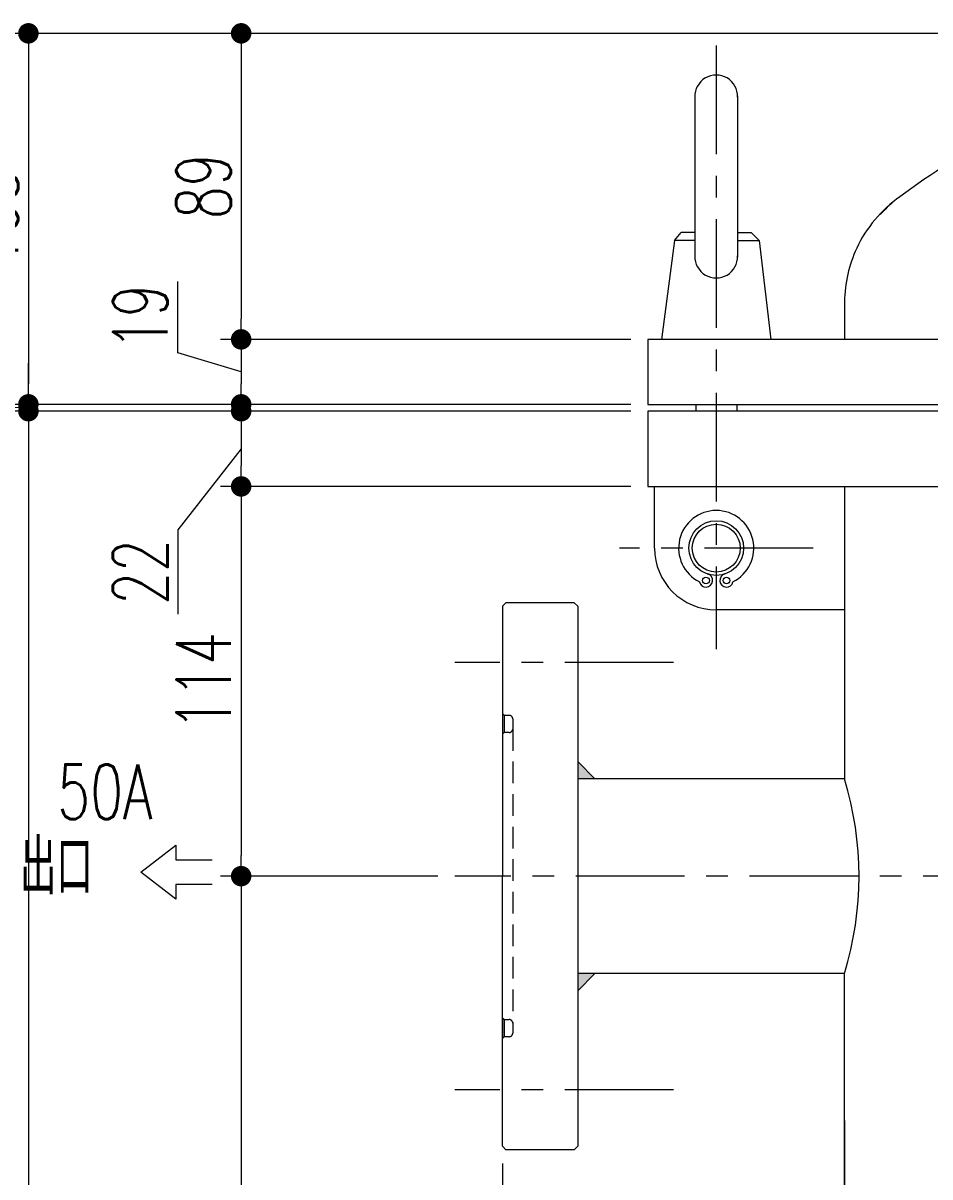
# Model space of a CAD drawing. Header units: millimetres. Extents: x 5291 to 15040, y -2201 to 1723.
# Drawn here: x 5667.2 to 5932.4, y -217.4 to 120.1 of the extents above; entities that cross this region are included whole.
import ezdxf

# ---------------------------------------------------------------- set-up
doc = ezdxf.new("R2010")
doc.units = ezdxf.units.MM
doc.header["$LTSCALE"] = 0.5
doc.linetypes.add('CENTER', pattern=[50.8, 31.75, -6.35, 6.35, -6.35])
doc.linetypes.add('DASHED', pattern=[19.05, 12.7, -6.35])
for name, color, linetype, lineweight in [('图层1', 7, 'Continuous', 5), ('图层2', 2, 'Continuous', 20), ('图层5', 3, 'CENTER', 5)]:
    doc.layers.add(name, color=color, linetype=linetype, lineweight=lineweight)
doc.styles.add('样式 1', font='txt.shx', dxfattribs={"width": 0.7, "height": 16, "bigfont": 'hzdx.shx'})
doc.dimstyles.new('ISO-25', dxfattribs={"dimtxt": 13, "dimasz": 11, "dimexe": 6, "dimexo": 5, "dimgap": 4, "dimtad": 1, "dimtxsty": 'Standard', "dimcen": 2.5, "dimadec": 0, "dimazin": 0, "dimtfac": 1, "dimtmove": 0, "dimatfit": 3, "dimfxl": 0, "dimarcsym": 0})

# ---------------------------------------------------------------- blocks, each defined once
blk = doc.blocks.new('_Dot')
at = {"color": 0, "linetype": 'ByBlock', "lineweight": -2}
blk.add_line((-0.5, 0), (-1, 0), dxfattribs=at)
at = {"color": 0, "linetype": 'ByBlock', "const_width": 0.5}
blk.add_lwpolyline([(-0.25, 0, 1), (0.25, 0, 1)], format="xyb", close=True, dxfattribs=at)
blk = doc.blocks.new('*D12')
at = {"layer": 'Defpoints', "color": 0, "lineweight": 9}
for p in [(5907.41, -195.89), (5807.4, -208.4), (5807.4, -255.88)]:
    blk.add_point(p, dxfattribs=at)
at = {"layer": '图层1', "color": 4, "lineweight": 9}
for p, q in [((5907.41, -200.89), (5907.41, -261.88)), ((5807.4, -213.4), (5807.4, -261.88)), ((5901.41, -255.88), (5813.4, -255.88))]:
    blk.add_line(p, q, dxfattribs=at)
at = {"layer": '图层1', "color": 4, "lineweight": 9, "xscale": 6, "yscale": 6, "zscale": 6, "rotation": 180}
blk.add_blockref('_Dot', (5807.4, -255.88), dxfattribs=at)
at = {"layer": '图层1', "color": 4, "lineweight": 9, "xscale": 6, "yscale": 6, "zscale": 6}
blk.add_blockref('_Dot', (5907.41, -255.88), dxfattribs=at)
at = {"layer": '图层1', "color": 4, "insert": (5857.4, -244.88), "char_height": 16, "attachment_point": 5, "style": '样式 1'}
blk.add_mtext('100', dxfattribs=at)
blk = doc.blocks.new('*D14')
at = {"layer": 'Defpoints', "color": 0, "lineweight": 9}
for p in [(5927.42, 117.14), (5730.98, 27.62), (5849.93, 27.62)]:
    blk.add_point(p, dxfattribs=at)
at = {"layer": '图层1', "color": 4, "lineweight": 9}
for p, q in [((5922.42, 117.14), (5724.98, 117.14)), ((5730.98, 111.14), (5730.98, 33.62)), ((5844.93, 27.62), (5724.98, 27.62))]:
    blk.add_line(p, q, dxfattribs=at)
at = {"layer": '图层1', "color": 4, "lineweight": 9, "xscale": 6, "yscale": 6, "zscale": 6}
for p, rotation in [((5730.98, 117.14), 90), ((5730.98, 27.62), 270)]:
    blk.add_blockref('_Dot', p, dxfattribs=dict(at, rotation=rotation))
at = {"layer": '图层1', "color": 4, "insert": (5719.98, 72.38), "char_height": 16, "attachment_point": 5, "rotation": 90, "style": '样式 1'}
blk.add_mtext('89', dxfattribs=at)
blk = doc.blocks.new('*D15')
at = {"layer": 'Defpoints', "color": 0, "lineweight": 9}
for p in [(5849.93, 27.62), (5730.98, 8.62), (5849.93, 8.62)]:
    blk.add_point(p, dxfattribs=at)
at = {"layer": '图层1', "color": 4, "lineweight": 9}
for p, q in [((5712.48, 23.67), (5712.48, 44.6)), ((5844.93, 27.62), (5724.98, 27.62)), ((5730.98, 18.12), (5712.48, 23.67)), ((5730.98, 21.62), (5730.98, 14.62)), ((5844.93, 8.62), (5724.98, 8.62))]:
    blk.add_line(p, q, dxfattribs=at)
at = {"layer": '图层1', "color": 4, "lineweight": 9, "xscale": 6, "yscale": 6, "zscale": 6}
for p, rotation in [((5730.98, 27.62), 90), ((5730.98, 8.62), 270)]:
    blk.add_blockref('_Dot', p, dxfattribs=dict(at, rotation=rotation))
at = {"layer": '图层1', "color": 4, "insert": (5701.48, 34.13), "char_height": 16, "attachment_point": 5, "rotation": 90, "style": '样式 1'}
blk.add_mtext('19', dxfattribs=at)
blk = doc.blocks.new('*D16')
at = {"layer": 'Defpoints', "color": 0, "lineweight": 9}
for p in [(5849.93, 8.62), (5668.76, 6.61), (5849.93, 6.61)]:
    blk.add_point(p, dxfattribs=at)
at = {"layer": '图层1', "color": 4, "lineweight": 9}
for p, q in [((5648.84, 7.89), (5648.84, 21.35)), ((5668.76, 14.62), (5668.76, 20.62)), ((5668.76, 7.61), (5648.84, 7.89)), ((5844.93, 8.62), (5662.76, 8.62)), ((5668.76, 8.62), (5668.76, 6.61)), ((5668.76, 8.62), (5668.76, 6.61)), ((5844.93, 6.61), (5662.76, 6.61)), ((5668.76, 0.61), (5668.76, -5.39))]:
    blk.add_line(p, q, dxfattribs=at)
at = {"layer": '图层1', "color": 4, "lineweight": 9, "xscale": 6, "yscale": 6, "zscale": 6}
for p, rotation in [((5668.76, 8.62), 270), ((5668.76, 6.61), 90)]:
    blk.add_blockref('_Dot', p, dxfattribs=dict(at, rotation=rotation))
at = {"layer": '图层1', "color": 4, "insert": (5637.84, 14.62), "char_height": 16, "attachment_point": 5, "rotation": 90, "style": '样式 1'}
blk.add_mtext('2', dxfattribs=at)
blk = doc.blocks.new('*D17')
at = {"layer": 'Defpoints', "color": 0, "lineweight": 9}
for p in [(5849.93, 6.61), (5730.98, -15.39), (5849.93, -15.39)]:
    blk.add_point(p, dxfattribs=at)
at = {"layer": '图层1', "color": 4, "lineweight": 9}
for p, q in [((5844.93, 6.61), (5724.98, 6.61)), ((5730.98, 0.61), (5730.98, -9.39)), ((5730.98, -4.39), (5712.48, -28.08)), ((5844.93, -15.39), (5724.98, -15.39)), ((5712.48, -28.08), (5712.48, -52.75))]:
    blk.add_line(p, q, dxfattribs=at)
at = {"layer": '图层1', "color": 4, "lineweight": 9, "xscale": 6, "yscale": 6, "zscale": 6}
for p, rotation in [((5730.98, 6.61), 90), ((5730.98, -15.39), 270)]:
    blk.add_blockref('_Dot', p, dxfattribs=dict(at, rotation=rotation))
at = {"layer": '图层1', "color": 4, "insert": (5701.48, -40.41), "char_height": 16, "attachment_point": 5, "rotation": 90, "style": '样式 1'}
blk.add_mtext('22', dxfattribs=at)
blk = doc.blocks.new('*D18')
at = {"layer": 'Defpoints', "color": 0, "lineweight": 9}
for p in [(5849.93, -15.39), (5730.98, -129.39), (5793.47, -129.39)]:
    blk.add_point(p, dxfattribs=at)
at = {"layer": '图层1', "color": 4, "lineweight": 9}
for p, q in [((5844.93, -15.39), (5724.98, -15.39)), ((5730.98, -21.39), (5730.98, -123.39)), ((5788.47, -129.39), (5724.98, -129.39))]:
    blk.add_line(p, q, dxfattribs=at)
at = {"layer": '图层1', "color": 4, "lineweight": 9, "xscale": 6, "yscale": 6, "zscale": 6}
for p, rotation in [((5730.98, -15.39), 90), ((5730.98, -129.39), 270)]:
    blk.add_blockref('_Dot', p, dxfattribs=dict(at, rotation=rotation))
at = {"layer": '图层1', "color": 4, "insert": (5719.98, -72.39), "char_height": 16, "attachment_point": 5, "rotation": 90, "style": '样式 1'}
blk.add_mtext('114', dxfattribs=at)
blk = doc.blocks.new('*D19')
at = {"layer": 'Defpoints', "color": 0, "lineweight": 9}
for p in [(5793.47, -129.39), (5730.98, -673.39), (5907.41, -673.39)]:
    blk.add_point(p, dxfattribs=at)
at = {"layer": '图层1', "color": 4, "lineweight": 9}
for p, q in [((5788.47, -129.39), (5724.98, -129.39)), ((5730.98, -135.39), (5730.98, -667.39)), ((5902.41, -673.39), (5724.98, -673.39))]:
    blk.add_line(p, q, dxfattribs=at)
at = {"layer": '图层1', "color": 4, "lineweight": 9, "xscale": 6, "yscale": 6, "zscale": 6}
for p, rotation in [((5730.98, -129.39), 90), ((5730.98, -673.39), 270)]:
    blk.add_blockref('_Dot', p, dxfattribs=dict(at, rotation=rotation))
at = {"layer": '图层1', "color": 4, "insert": (5719.98, -401.39), "char_height": 16, "attachment_point": 5, "rotation": 90, "style": '样式 1'}
blk.add_mtext('544', dxfattribs=at)
blk = doc.blocks.new('*D191')
at = {"layer": 'Defpoints', "color": 0, "lineweight": 9}
for p in [(6069.9, 117.14), (5668.76, 8.62), (5849.93, 8.62)]:
    blk.add_point(p, dxfattribs=at)
at = {"layer": '图层1', "color": 4, "lineweight": 9}
for p, q in [((6064.9, 117.14), (5662.76, 117.14)), ((5668.76, 111.14), (5668.76, 14.62)), ((5844.93, 8.62), (5662.76, 8.62))]:
    blk.add_line(p, q, dxfattribs=at)
at = {"layer": '图层1', "color": 4, "lineweight": 9, "xscale": 6, "yscale": 6, "zscale": 6}
for p, rotation in [((5668.76, 117.14), 90), ((5668.76, 8.62), 270)]:
    blk.add_blockref('_Dot', p, dxfattribs=dict(at, rotation=rotation))
at = {"layer": '图层1', "color": 4, "lineweight": 9, "insert": (5657.76, 62.88), "char_height": 16, "attachment_point": 5, "rotation": 90, "style": '样式 1'}
blk.add_mtext('108', dxfattribs=at)
blk = doc.blocks.new('*D192')
at = {"layer": 'Defpoints', "color": 0, "lineweight": 9}
for p in [(5849.93, 6.61), (5668.76, -769.39), (6069.84, -769.39)]:
    blk.add_point(p, dxfattribs=at)
at = {"layer": '图层1', "color": 4, "lineweight": 9}
for p, q in [((5844.93, 6.61), (5662.76, 6.61)), ((5668.76, 0.61), (5668.76, -763.39)), ((6064.84, -769.39), (5662.76, -769.39))]:
    blk.add_line(p, q, dxfattribs=at)
at = {"layer": '图层1', "color": 4, "lineweight": 9, "xscale": 6, "yscale": 6, "zscale": 6}
for p, rotation in [((5668.76, 6.61), 90), ((5668.76, -769.39), 270)]:
    blk.add_blockref('_Dot', p, dxfattribs=dict(at, rotation=rotation))
at = {"layer": '图层1', "color": 4, "lineweight": 9, "insert": (5657.76, -381.39), "char_height": 16, "attachment_point": 5, "rotation": 90, "style": '样式 1'}
blk.add_mtext('776', dxfattribs=at)
blk = doc.blocks.new('*D193')
at = {"layer": 'Defpoints', "color": 0, "lineweight": 9}
for p in [(6069.91, 117.14), (5623.7, -769.39), (6069.9, -769.39)]:
    blk.add_point(p, dxfattribs=at)
at = {"layer": '图层1', "color": 4, "lineweight": 9}
for p, q in [((6064.91, 117.14), (5617.7, 117.14)), ((5623.7, 111.14), (5623.7, -763.39)), ((6064.9, -769.39), (5617.7, -769.39))]:
    blk.add_line(p, q, dxfattribs=at)
at = {"layer": '图层1', "color": 4, "lineweight": 9, "xscale": 6, "yscale": 6, "zscale": 6}
for p, rotation in [((5623.7, 117.14), 90), ((5623.7, -769.39), 270)]:
    blk.add_blockref('_Dot', p, dxfattribs=dict(at, rotation=rotation))
at = {"layer": '图层1', "color": 4, "lineweight": 9, "insert": (5612.7, -326.12), "char_height": 16, "attachment_point": 5, "rotation": 90, "style": '样式 1'}
blk.add_mtext('886', dxfattribs=at)

msp = doc.modelspace()

# ---------------------------------------------------------------- hatches: boundary and pattern name
at = {"layer": '图层1', "lineweight": 9}
for points in [[(5829.4, -100.9), (5829.4, -95.9), (5834.4, -100.9)], [(5834.4, -157.9), (5829.4, -162.9), (5829.4, -157.9)]]:
    msp.add_hatch(color=7, dxfattribs=at).paths.add_polyline_path(points)

# ---------------------------------------------------------------- linework, layer by layer
at = {"layer": '图层1', "color": 7, "linetype": 'DASHED', "lineweight": 9}
for p, q in [((5807.9, -82.35), (5807.4, -81.85)), ((5807.4, -81.85), (5807.4, -87.85)), ((5807.9, -82.35), (5809.4, -82.35)), ((5807.9, -82.35), (5807.9, -87.35)), ((5810.4, -83.35), (5810.4, -86.35)), ((5807.9, -87.35), (5807.4, -87.85)), ((5809.4, -87.35), (5807.9, -87.35)), ((5810.4, -86.35), (5810.4, -172.35)), ((5807.9, -171.35), (5807.4, -170.85)), ((5807.4, -170.85), (5807.4, -176.85)), ((5807.9, -171.35), (5809.4, -171.35)), ((5807.9, -171.35), (5807.9, -176.35)), ((5810.4, -172.35), (5810.4, -175.35)), ((5807.9, -176.35), (5807.4, -176.85)), ((5809.4, -176.35), (5807.9, -176.35))]:
    msp.add_line(p, q, dxfattribs=at)
at = {"layer": '图层1', "color": 7, "lineweight": 9}
for p, q in [((5807.4, -87.85), (5807.4, -129.4)), ((5834.4, -100.9), (5829.4, -95.9)), ((5834.4, -157.9), (5829.4, -162.9))]:
    msp.add_line(p, q, dxfattribs=at)
at = {"layer": '图层1', "color": 7}
for p, q in [((5711.87, -124.59), (5722.5, -124.59)), ((5722.5, -131.87), (5711.87, -131.87))]:
    msp.add_line(p, q, dxfattribs=at)
msp.add_lwpolyline([(5711.87, -131.87), (5711.87, -136.1), (5701.63, -128.23), (5711.87, -120.36), (5711.87, -124.59)], dxfattribs=at)
at = {"layer": '图层1', "color": 7, "linetype": 'DASHED', "lineweight": 9}
for centre, start, end in [((5809.4, -83.35), 360, 90), ((5809.4, -86.35), 270, 360), ((5809.4, -172.35), 360, 90), ((5809.4, -175.35), 270, 360)]:
    msp.add_arc(centre, 1, start, end, dxfattribs=at)
at = {"layer": '图层1', "color": 7, "lineweight": 9}
msp.add_arc((5814.28, -129.4), 97.39, 342.9844, 17.0156, dxfattribs=at)
at = {"layer": '图层2', "color": 7}
for p, q in [((5863.66, 98.88), (5863.66, 51.65)), ((5876.16, 98.88), (5876.16, 51.65)), ((5857.66, 56.58), (5859.68, 58.87)), ((5862.66, 58.87), (5859.68, 58.87)), ((5863.66, 58.87), (5860.68, 58.87)), ((5876.16, 58.87), (5879.14, 58.87)), ((5877.16, 58.87), (5880.14, 58.87)), ((5882.42, 56.58), (5880.14, 58.87)), ((5857.66, 56.58), (5853.91, 27.62)), ((5863.66, 56.58), (5857.66, 56.58)), ((5859.66, 56.58), (5859.4, 56.58)), ((5876.16, 56.58), (5882.42, 56.58)), ((5880.16, 56.58), (5880.42, 56.58)), ((5882.43, 56.57), (5885.91, 27.62)), ((5907.41, 38.25), (5907.43, 38.25)), ((5907.42, 38.66), (5907.42, 30.62)), ((5907.42, 38.66), (5907.42, 27.62)), ((5849.93, 27.62), (5849.93, 8.62)), ((6289.89, 27.62), (5849.93, 27.62)), ((5849.93, 8.62), (6289.89, 8.62)), ((5863.91, 8.62), (5863.91, 6.61)), ((5875.91, 8.62), (5875.91, 6.61)), ((5849.93, 6.61), (5849.93, -15.39)), ((6289.89, 6.61), (5849.93, 6.61)), ((5849.93, -15.39), (6289.89, -15.39)), ((5851.86, -33.44), (5851.86, -15.39)), ((5907.41, -15.39), (5907.41, -100.9)), ((5808.4, -49.4), (5807.4, -50.4)), ((5807.4, -50.4), (5807.4, -81.85)), ((5828.4, -49.4), (5808.4, -49.4)), ((5828.4, -49.4), (5829.4, -50.4)), ((5829.4, -50.4), (5829.4, -157.9)), ((5907.43, -51.49), (5869.91, -51.49)), ((5807.41, -100.89), (5807.41, -129.39)), ((5907.41, -100.9), (5829.4, -100.9)), ((5807.4, -208.4), (5807.4, -129.4)), ((5807.41, -157.89), (5807.41, -129.39)), ((5829.4, -157.9), (5829.4, -208.4)), ((5907.41, -157.9), (5829.4, -157.9)), ((5907.41, -673.39), (5907.41, -157.9)), ((5808.4, -209.4), (5807.4, -208.4)), ((5829.4, -208.4), (5828.4, -209.4)), ((5828.4, -209.4), (5808.4, -209.4))]:
    msp.add_line(p, q, dxfattribs=at)
for centre, radius in [((5869.91, -33.44), 8), ((5869.91, -33.44), 7), ((5866.91, -42.91), 1), ((5872.91, -42.91), 1)]:
    msp.add_circle(centre, radius, dxfattribs=at)
for centre, radius, start, end in [((5869.91, 98.7), 6.25, 358.3218, 181.6782), ((6069.92, -128.24), 245.84, 118.4582, 126.5214), ((5945.45, 38.18), 38.04, 125.0418, 154.948), ((5948.63, 36.6), 41.27, 129.9029, 138.1738), ((5945.45, 38.18), 38.04, 154.948, 179.2759), ((5869.91, 51.83), 6.25, 178.3218, 1.6782), ((5869.91, -33.44), 11, 296.4748, 243.5252), ((5869.91, -33.44), 18.05, 180, 270), ((5866.91, -42.91), 1.94, 191.1981, 76.9211), ((5872.91, -42.91), 1.94, 103.0789, 348.8019)]:
    msp.add_arc(centre, radius, start, end, dxfattribs=at)
at = {"layer": '图层5', "color": 7, "ltscale": 2}
for p, q in [((5869.91, 113.54), (5869.91, -63.01)), ((5898.23, -33.44), (5841.59, -33.44)), ((5857.42, -66.89), (5793.47, -66.89)), ((5962.2, -129.39), (5793.47, -129.39)), ((5857.42, -191.89), (5793.47, -191.89))]:
    msp.add_line(p, q, dxfattribs=at)

# ---------------------------------------------------------------- texts
at = {"layer": '图层1', "color": 7, "char_height": 16, "attachment_point": 1, "style": '样式 1'}
for s, insert, width in [('{\\C4;50A}', (5677.21, -96.7), 43.0261), ('{\\C4;出口}', (5666.3, -118.74), 67.7257)]:
    msp.add_mtext(s, dxfattribs=dict(at, insert=insert, width=width))

# ---------------------------------------------------------------- dimensions: what is measured, and where the dimension line sits
at = {"layer": '图层1', "color": 7, "lineweight": 9}
for base, p1, p2, text, picture, middle in [((5623.7, -769.39), (6069.91, 117.14), (6069.9, -769.39), '886', '*D193', (5612.7, -326.12)), ((5668.76, 8.62), (6069.9, 117.14), (5849.93, 8.62), '108', '*D191', (5657.76, 62.88))]:
    dim = msp.add_linear_dim(base=base, p1=p1, p2=p2, angle=90, text=text, dimstyle='ISO-25', override={"dimtxt": 16, "dimasz": 6, "dimgap": 3, "dimdec": 1, "dimtxsty": '样式 1', "dimblk": 'Dot', "dimcen": 6, "dimclrd": 4, "dimclre": 4, "dimclrt": 4, "dimtdec": 1, "dimldrblk": 'Dot', "dimlwd": 9, "dimlwe": 9}, dxfattribs=at)
    dim.commit()
    dim.dimension.update_dxf_attribs({"geometry": picture, "text_midpoint": middle})
at = {"layer": '图层1', "color": 7}
dim = msp.add_linear_dim(base=(5730.98, 27.62), p1=(5927.42, 117.14), p2=(5849.93, 27.62), angle=90, text='89', dimstyle='ISO-25', override={"dimtxt": 16, "dimasz": 6, "dimgap": 3, "dimdec": 1, "dimtxsty": '样式 1', "dimblk": 'Dot', "dimcen": 6, "dimclrd": 4, "dimclre": 4, "dimclrt": 4, "dimtdec": 1, "dimldrblk": 'Dot', "dimlwd": 9, "dimlwe": 9}, dxfattribs=at)
dim.commit()
dim.dimension.update_dxf_attribs({"geometry": '*D14', "text_midpoint": (5719.98, 72.38)})
for base, p1, p2, picture, middle in [((5730.98, 8.62), (5849.93, 27.62), (5849.93, 8.62), '*D15', (5701.48, 26.67)), ((5730.98, -129.39), (5849.93, -15.39), (5793.47, -129.39), '*D18', (5719.98, -72.39)), ((5730.98, -673.39), (5793.47, -129.39), (5907.41, -673.39), '*D19', (5719.98, -401.39))]:
    dim = msp.add_linear_dim(base=base, p1=p1, p2=p2, angle=90, dimstyle='ISO-25', override={"dimtxt": 16, "dimasz": 6, "dimgap": 3, "dimdec": 1, "dimtxsty": '样式 1', "dimblk": 'Dot', "dimcen": 6, "dimclrd": 4, "dimclre": 4, "dimclrt": 4, "dimtdec": 1, "dimtmove": 1, "dimldrblk": 'Dot', "dimlwd": 9, "dimlwe": 9}, dxfattribs=at)
    dim.commit()
    dim.dimension.update_dxf_attribs({"geometry": picture, "text_midpoint": middle})
for base, p1, p2, picture, middle in [((5668.76, 6.61), (5849.93, 8.62), (5849.93, 6.61), '*D16', (5648.84, 10.89)), ((5730.98, -15.39), (5849.93, 6.61), (5849.93, -15.39), '*D17', (5712.48, -31.08))]:
    dim = msp.add_linear_dim(base=base, p1=p1, p2=p2, angle=90, dimstyle='ISO-25', override={"dimtxt": 16, "dimasz": 6, "dimgap": 3, "dimdec": 1, "dimtxsty": '样式 1', "dimblk": 'Dot', "dimcen": 6, "dimclrd": 4, "dimclre": 4, "dimclrt": 4, "dimtdec": 1, "dimtmove": 1, "dimldrblk": 'Dot', "dimlwd": 9, "dimlwe": 9}, dxfattribs=at)
    dim.commit()
    dim.dimension.update_dxf_attribs({"geometry": picture, "text_midpoint": middle, "dimtype": 160})
at = {"layer": '图层1', "color": 7, "lineweight": 9}
dim = msp.add_linear_dim(base=(5668.76, -769.39), p1=(5849.93, 6.61), p2=(6069.84, -769.39), angle=90, dimstyle='ISO-25', override={"dimtxt": 16, "dimasz": 6, "dimgap": 3, "dimdec": 1, "dimtxsty": '样式 1', "dimblk": 'Dot', "dimcen": 6, "dimclrd": 4, "dimclre": 4, "dimclrt": 4, "dimtdec": 1, "dimldrblk": 'Dot', "dimlwd": 9, "dimlwe": 9}, dxfattribs=at)
dim.commit()
dim.dimension.update_dxf_attribs({"geometry": '*D192', "text_midpoint": (5657.76, -381.39)})
at = {"layer": '图层1', "color": 7}
dim = msp.add_linear_dim(base=(5807.4, -255.88), p1=(5907.41, -195.89), p2=(5807.4, -208.4), dimstyle='ISO-25', override={"dimtxt": 16, "dimasz": 6, "dimgap": 3, "dimdec": 1, "dimtxsty": '样式 1', "dimblk": 'Dot', "dimcen": 6, "dimclrd": 4, "dimclre": 4, "dimclrt": 4, "dimtdec": 1, "dimldrblk": 'Dot', "dimlwd": 9, "dimlwe": 9}, dxfattribs=at)
dim.commit()
dim.dimension.update_dxf_attribs({"geometry": '*D12', "text_midpoint": (5857.4, -244.88)})

doc.saveas('drawing.dxf')
